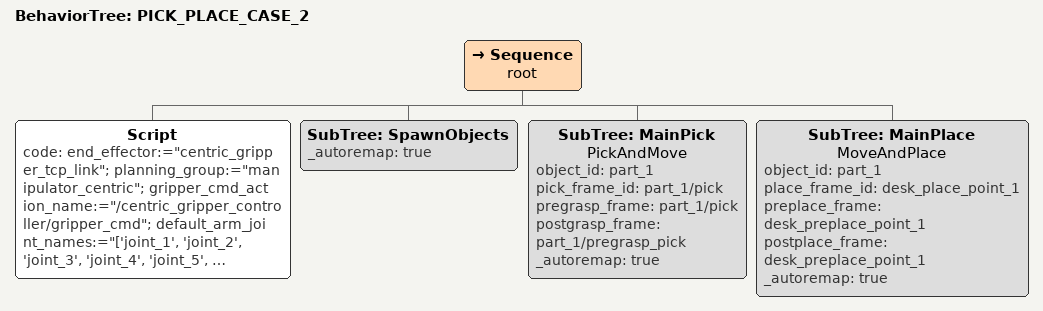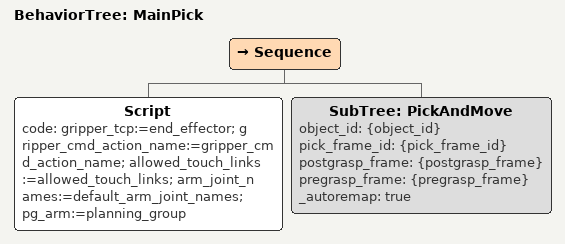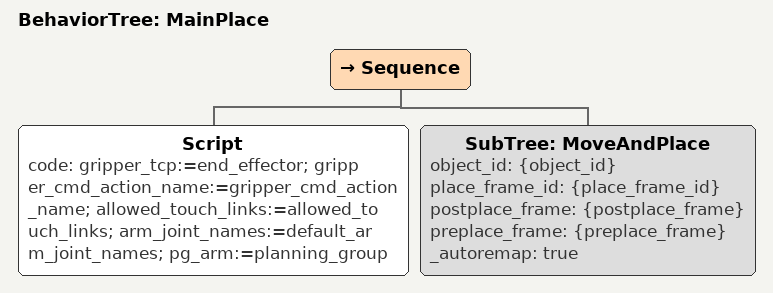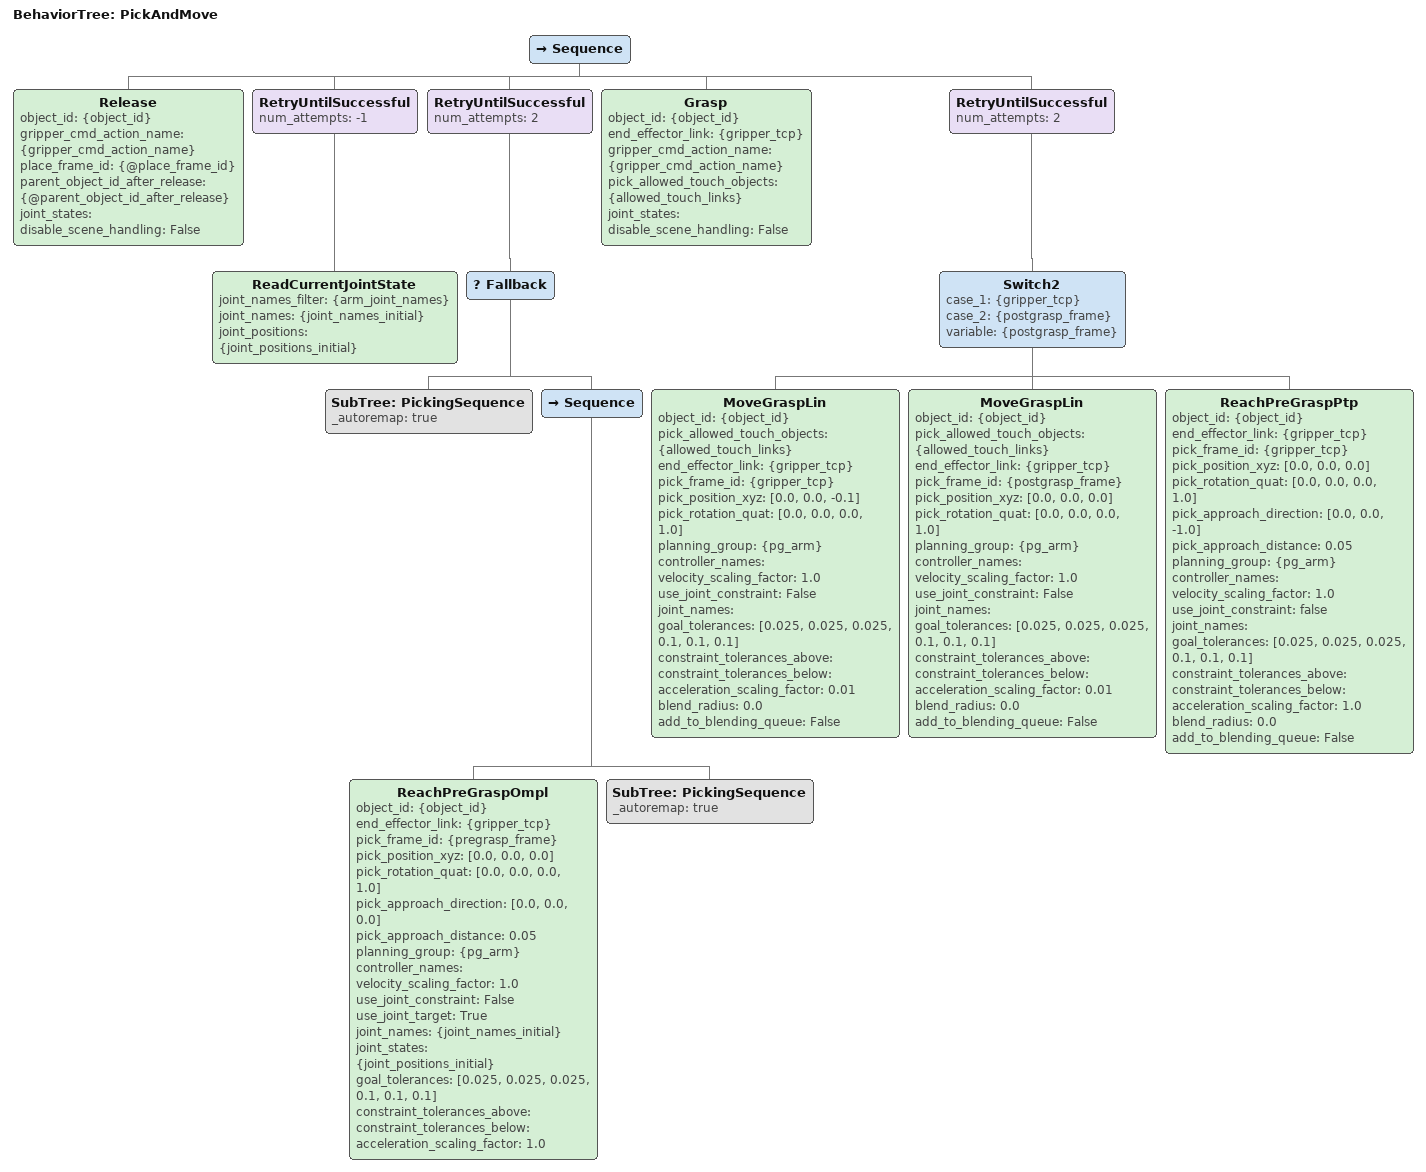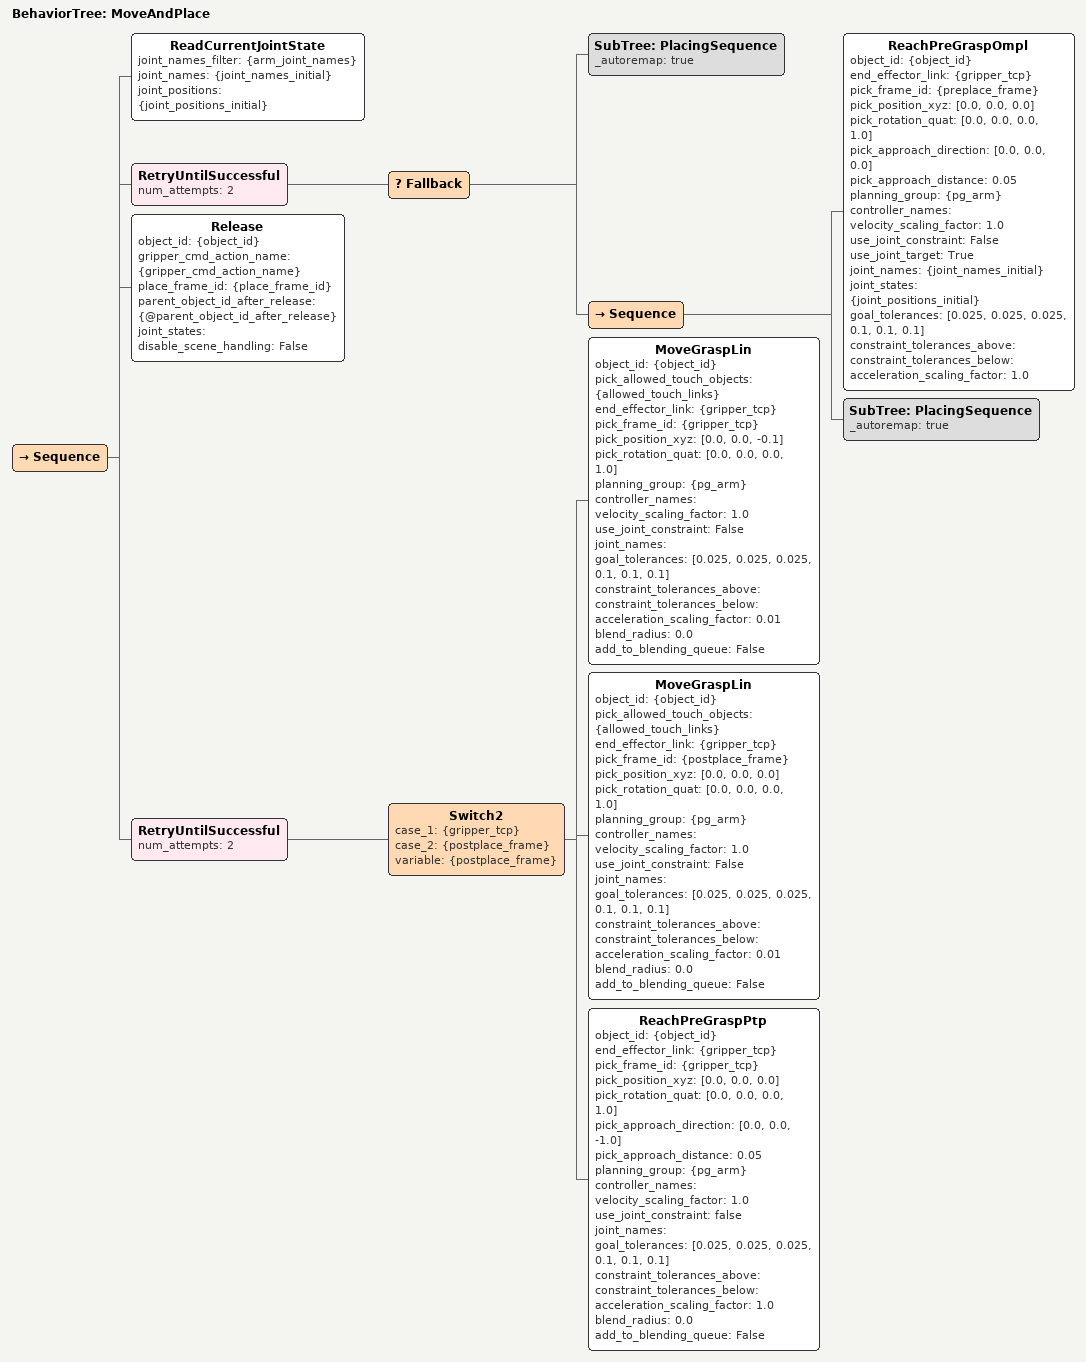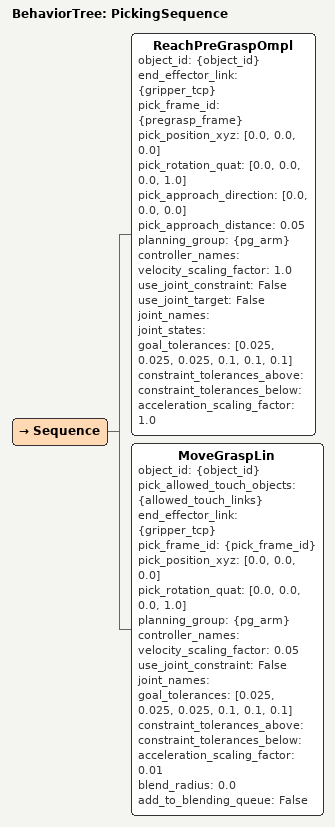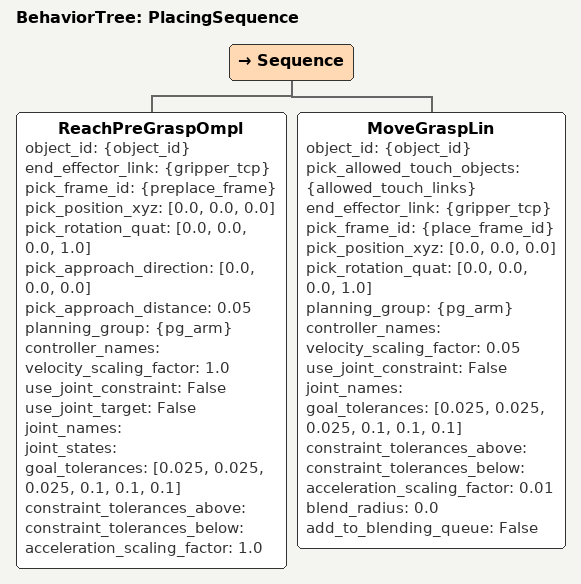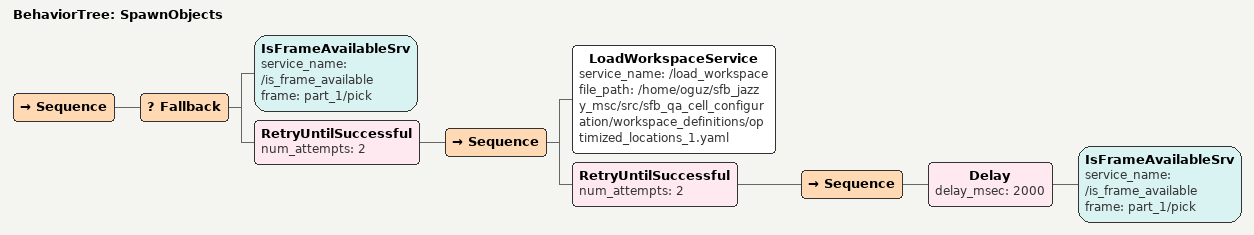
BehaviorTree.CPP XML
<?xml version="1.0" encoding="UTF-8"?>
<root BTCPP_format="4">
  <BehaviorTree ID="PICK_PLACE_CASE_2">
    <Sequence name="root">
      <Script code="end_effector:=&quot;centric_gripper_tcp_link&quot;;
planning_group:=&quot;manipulator_centric&quot;;
gripper_cmd_action_name:=&quot;/centric_gripper_controller/gripper_cmd&quot;;
default_arm_joint_names:=&quot;['joint_1', 'joint_2', 'joint_3', 'joint_4', 'joint_5', 'joint_6']&quot;;
allowed_touch_links:=&quot;['centric_claw3_link', 'centric_claw3_slave1_link', 'centric_claw3_slave2_link']&quot;"/>
      <SubTree ID="SpawnObjects" _autoremap="true"/>
      <SubTree ID="MainPick" name="PickAndMove" object_id="part_1" pick_frame_id="part_1/pick" pregrasp_frame="part_1/pick" postgrasp_frame="part_1/pregrasp_pick" _autoremap="true"/>
      <SubTree ID="MainPlace" name="MoveAndPlace" object_id="part_1" place_frame_id="desk_place_point_1" preplace_frame="desk_preplace_point_1" postplace_frame="desk_preplace_point_1" _autoremap="true"/>
    </Sequence>
  </BehaviorTree>
  <BehaviorTree ID="MainPick">
    <Sequence>
      <Script code="gripper_tcp:=end_effector;
gripper_cmd_action_name:=gripper_cmd_action_name;
allowed_touch_links:=allowed_touch_links;
arm_joint_names:=default_arm_joint_names;
pg_arm:=planning_group"/>
      <SubTree ID="PickAndMove" object_id="{object_id}" pick_frame_id="{pick_frame_id}" postgrasp_frame="{postgrasp_frame}" pregrasp_frame="{pregrasp_frame}" _autoremap="true"/>
    </Sequence>
  </BehaviorTree>
  <BehaviorTree ID="MainPlace">
    <Sequence>
      <Script code="gripper_tcp:=end_effector;
gripper_cmd_action_name:=gripper_cmd_action_name;
allowed_touch_links:=allowed_touch_links;
arm_joint_names:=default_arm_joint_names;
pg_arm:=planning_group"/>
      <SubTree ID="MoveAndPlace" object_id="{object_id}" place_frame_id="{place_frame_id}" postplace_frame="{postplace_frame}" preplace_frame="{preplace_frame}" _autoremap="true"/>
    </Sequence>
  </BehaviorTree>
  <BehaviorTree ID="PickAndMove">
    <Sequence>
      <Release object_id="{object_id}" gripper_cmd_action_name="{gripper_cmd_action_name}" place_frame_id="{@place_frame_id}" parent_object_id_after_release="{@parent_object_id_after_release}" joint_states="" disable_scene_handling="False"/>
      <RetryUntilSuccessful num_attempts="-1">
        <ReadCurrentJointState joint_names_filter="{arm_joint_names}" joint_names="{joint_names_initial}" joint_positions="{joint_positions_initial}"/>
      </RetryUntilSuccessful>
      <RetryUntilSuccessful num_attempts="2">
        <Fallback>
          <SubTree ID="PickingSequence" _autoremap="true"/>
          <Sequence>
            <ReachPreGraspOmpl object_id="{object_id}" end_effector_link="{gripper_tcp}" pick_frame_id="{pregrasp_frame}" pick_position_xyz="[0.0, 0.0, 0.0]" pick_rotation_quat="[0.0, 0.0, 0.0, 1.0]" pick_approach_direction="[0.0, 0.0, 0.0]" pick_approach_distance="0.05" planning_group="{pg_arm}" controller_names="" velocity_scaling_factor="1.0" use_joint_constraint="False" use_joint_target="True" joint_names="{joint_names_initial}" joint_states="{joint_positions_initial}" goal_tolerances="[0.025, 0.025, 0.025, 0.1, 0.1, 0.1]" constraint_tolerances_above="" constraint_tolerances_below="" acceleration_scaling_factor="1.0"/>
            <SubTree ID="PickingSequence" _autoremap="true"/>
          </Sequence>
        </Fallback>
      </RetryUntilSuccessful>
      <Grasp object_id="{object_id}" end_effector_link="{gripper_tcp}" gripper_cmd_action_name="{gripper_cmd_action_name}" pick_allowed_touch_objects="{allowed_touch_links}" joint_states="" disable_scene_handling="False"/>
      <RetryUntilSuccessful num_attempts="2">
        <Switch2 case_1="{gripper_tcp}" case_2="{postgrasp_frame}" variable="{postgrasp_frame}">
          <MoveGraspLin object_id="{object_id}" pick_allowed_touch_objects="{allowed_touch_links}" end_effector_link="{gripper_tcp}" pick_frame_id="{gripper_tcp}" pick_position_xyz="[0.0, 0.0, -0.1]" pick_rotation_quat="[0.0, 0.0, 0.0, 1.0]" planning_group="{pg_arm}" controller_names="" velocity_scaling_factor="1.0" use_joint_constraint="False" joint_names="" goal_tolerances="[0.025, 0.025, 0.025, 0.1, 0.1, 0.1]" constraint_tolerances_above="" constraint_tolerances_below="" acceleration_scaling_factor="0.01" blend_radius="0.0" add_to_blending_queue="False"/>
          <MoveGraspLin object_id="{object_id}" pick_allowed_touch_objects="{allowed_touch_links}" end_effector_link="{gripper_tcp}" pick_frame_id="{postgrasp_frame}" pick_position_xyz="[0.0, 0.0, 0.0]" pick_rotation_quat="[0.0, 0.0, 0.0, 1.0]" planning_group="{pg_arm}" controller_names="" velocity_scaling_factor="1.0" use_joint_constraint="False" joint_names="" goal_tolerances="[0.025, 0.025, 0.025, 0.1, 0.1, 0.1]" constraint_tolerances_above="" constraint_tolerances_below="" acceleration_scaling_factor="0.01" blend_radius="0.0" add_to_blending_queue="False"/>
          <ReachPreGraspPtp object_id="{object_id}" end_effector_link="{gripper_tcp}" pick_frame_id="{gripper_tcp}" pick_position_xyz="[0.0, 0.0, 0.0]" pick_rotation_quat="[0.0, 0.0, 0.0, 1.0]" pick_approach_direction="[0.0, 0.0, -1.0]" pick_approach_distance="0.05" planning_group="{pg_arm}" controller_names="" velocity_scaling_factor="1.0" use_joint_constraint="false" joint_names="" goal_tolerances="[0.025, 0.025, 0.025, 0.1, 0.1, 0.1]" constraint_tolerances_above="" constraint_tolerances_below="" acceleration_scaling_factor="1.0" blend_radius="0.0" add_to_blending_queue="False"/>
        </Switch2>
      </RetryUntilSuccessful>
    </Sequence>
  </BehaviorTree>
  <BehaviorTree ID="MoveAndPlace">
    <Sequence>
      <ReadCurrentJointState joint_names_filter="{arm_joint_names}" joint_names="{joint_names_initial}" joint_positions="{joint_positions_initial}"/>
      <RetryUntilSuccessful num_attempts="2">
        <Fallback>
          <SubTree ID="PlacingSequence" _autoremap="true"/>
          <Sequence>
            <ReachPreGraspOmpl object_id="{object_id}" end_effector_link="{gripper_tcp}" pick_frame_id="{preplace_frame}" pick_position_xyz="[0.0, 0.0, 0.0]" pick_rotation_quat="[0.0, 0.0, 0.0, 1.0]" pick_approach_direction="[0.0, 0.0, 0.0]" pick_approach_distance="0.05" planning_group="{pg_arm}" controller_names="" velocity_scaling_factor="1.0" use_joint_constraint="False" use_joint_target="True" joint_names="{joint_names_initial}" joint_states="{joint_positions_initial}" goal_tolerances="[0.025, 0.025, 0.025, 0.1, 0.1, 0.1]" constraint_tolerances_above="" constraint_tolerances_below="" acceleration_scaling_factor="1.0"/>
            <SubTree ID="PlacingSequence" _autoremap="true"/>
          </Sequence>
        </Fallback>
      </RetryUntilSuccessful>
      <Release object_id="{object_id}" gripper_cmd_action_name="{gripper_cmd_action_name}" place_frame_id="{place_frame_id}" parent_object_id_after_release="{@parent_object_id_after_release}" joint_states="" disable_scene_handling="False"/>
      <RetryUntilSuccessful num_attempts="2">
        <Switch2 case_1="{gripper_tcp}" case_2="{postplace_frame}" variable="{postplace_frame}">
          <MoveGraspLin object_id="{object_id}" pick_allowed_touch_objects="{allowed_touch_links}" end_effector_link="{gripper_tcp}" pick_frame_id="{gripper_tcp}" pick_position_xyz="[0.0, 0.0, -0.1]" pick_rotation_quat="[0.0, 0.0, 0.0, 1.0]" planning_group="{pg_arm}" controller_names="" velocity_scaling_factor="1.0" use_joint_constraint="False" joint_names="" goal_tolerances="[0.025, 0.025, 0.025, 0.1, 0.1, 0.1]" constraint_tolerances_above="" constraint_tolerances_below="" acceleration_scaling_factor="0.01" blend_radius="0.0" add_to_blending_queue="False"/>
          <MoveGraspLin object_id="{object_id}" pick_allowed_touch_objects="{allowed_touch_links}" end_effector_link="{gripper_tcp}" pick_frame_id="{postplace_frame}" pick_position_xyz="[0.0, 0.0, 0.0]" pick_rotation_quat="[0.0, 0.0, 0.0, 1.0]" planning_group="{pg_arm}" controller_names="" velocity_scaling_factor="1.0" use_joint_constraint="False" joint_names="" goal_tolerances="[0.025, 0.025, 0.025, 0.1, 0.1, 0.1]" constraint_tolerances_above="" constraint_tolerances_below="" acceleration_scaling_factor="0.01" blend_radius="0.0" add_to_blending_queue="False"/>
          <ReachPreGraspPtp object_id="{object_id}" end_effector_link="{gripper_tcp}" pick_frame_id="{gripper_tcp}" pick_position_xyz="[0.0, 0.0, 0.0]" pick_rotation_quat="[0.0, 0.0, 0.0, 1.0]" pick_approach_direction="[0.0, 0.0, -1.0]" pick_approach_distance="0.05" planning_group="{pg_arm}" controller_names="" velocity_scaling_factor="1.0" use_joint_constraint="false" joint_names="" goal_tolerances="[0.025, 0.025, 0.025, 0.1, 0.1, 0.1]" constraint_tolerances_above="" constraint_tolerances_below="" acceleration_scaling_factor="1.0" blend_radius="0.0" add_to_blending_queue="False"/>
        </Switch2>
      </RetryUntilSuccessful>
    </Sequence>
  </BehaviorTree>
  <BehaviorTree ID="PickingSequence">
    <Sequence>
      <ReachPreGraspOmpl object_id="{object_id}" end_effector_link="{gripper_tcp}" pick_frame_id="{pregrasp_frame}" pick_position_xyz="[0.0, 0.0, 0.0]" pick_rotation_quat="[0.0, 0.0, 0.0, 1.0]" pick_approach_direction="[0.0, 0.0, 0.0]" pick_approach_distance="0.05" planning_group="{pg_arm}" controller_names="" velocity_scaling_factor="1.0" use_joint_constraint="False" use_joint_target="False" joint_names="" joint_states="" goal_tolerances="[0.025, 0.025, 0.025, 0.1, 0.1, 0.1]" constraint_tolerances_above="" constraint_tolerances_below="" acceleration_scaling_factor="1.0"/>
      <MoveGraspLin object_id="{object_id}" pick_allowed_touch_objects="{allowed_touch_links}" end_effector_link="{gripper_tcp}" pick_frame_id="{pick_frame_id}" pick_position_xyz="[0.0, 0.0, 0.0]" pick_rotation_quat="[0.0, 0.0, 0.0, 1.0]" planning_group="{pg_arm}" controller_names="" velocity_scaling_factor="0.05" use_joint_constraint="False" joint_names="" goal_tolerances="[0.025, 0.025, 0.025, 0.1, 0.1, 0.1]" constraint_tolerances_above="" constraint_tolerances_below="" acceleration_scaling_factor="0.01" blend_radius="0.0" add_to_blending_queue="False"/>
    </Sequence>
  </BehaviorTree>
  <BehaviorTree ID="PlacingSequence">
    <Sequence>
      <ReachPreGraspOmpl object_id="{object_id}" end_effector_link="{gripper_tcp}" pick_frame_id="{preplace_frame}" pick_position_xyz="[0.0, 0.0, 0.0]" pick_rotation_quat="[0.0, 0.0, 0.0, 1.0]" pick_approach_direction="[0.0, 0.0, 0.0]" pick_approach_distance="0.05" planning_group="{pg_arm}" controller_names="" velocity_scaling_factor="1.0" use_joint_constraint="False" use_joint_target="False" joint_names="" joint_states="" goal_tolerances="[0.025, 0.025, 0.025, 0.1, 0.1, 0.1]" constraint_tolerances_above="" constraint_tolerances_below="" acceleration_scaling_factor="1.0"/>
      <MoveGraspLin object_id="{object_id}" pick_allowed_touch_objects="{allowed_touch_links}" end_effector_link="{gripper_tcp}" pick_frame_id="{place_frame_id}" pick_position_xyz="[0.0, 0.0, 0.0]" pick_rotation_quat="[0.0, 0.0, 0.0, 1.0]" planning_group="{pg_arm}" controller_names="" velocity_scaling_factor="0.05" use_joint_constraint="False" joint_names="" goal_tolerances="[0.025, 0.025, 0.025, 0.1, 0.1, 0.1]" constraint_tolerances_above="" constraint_tolerances_below="" acceleration_scaling_factor="0.01" blend_radius="0.0" add_to_blending_queue="False"/>
    </Sequence>
  </BehaviorTree>
  <BehaviorTree ID="SpawnObjects">
    <Sequence>
      <Fallback>
        <IsFrameAvailableSrv service_name="/is_frame_available" frame="part_1/pick"/>
        <RetryUntilSuccessful num_attempts="2">
          <Sequence>
            <LoadWorkspaceService service_name="/load_workspace" file_path="/home/oguz/sfb_jazzy_msc/src/sfb_qa_cell_configuration/workspace_definitions/optimized_locations_1.yaml"/>
            <RetryUntilSuccessful num_attempts="2">
              <Sequence>
                <Delay delay_msec="2000">
                  <IsFrameAvailableSrv service_name="/is_frame_available" frame="part_1/pick"/>
                </Delay>
              </Sequence>
            </RetryUntilSuccessful>
          </Sequence>
        </RetryUntilSuccessful>
      </Fallback>
    </Sequence>
  </BehaviorTree>
</root>
